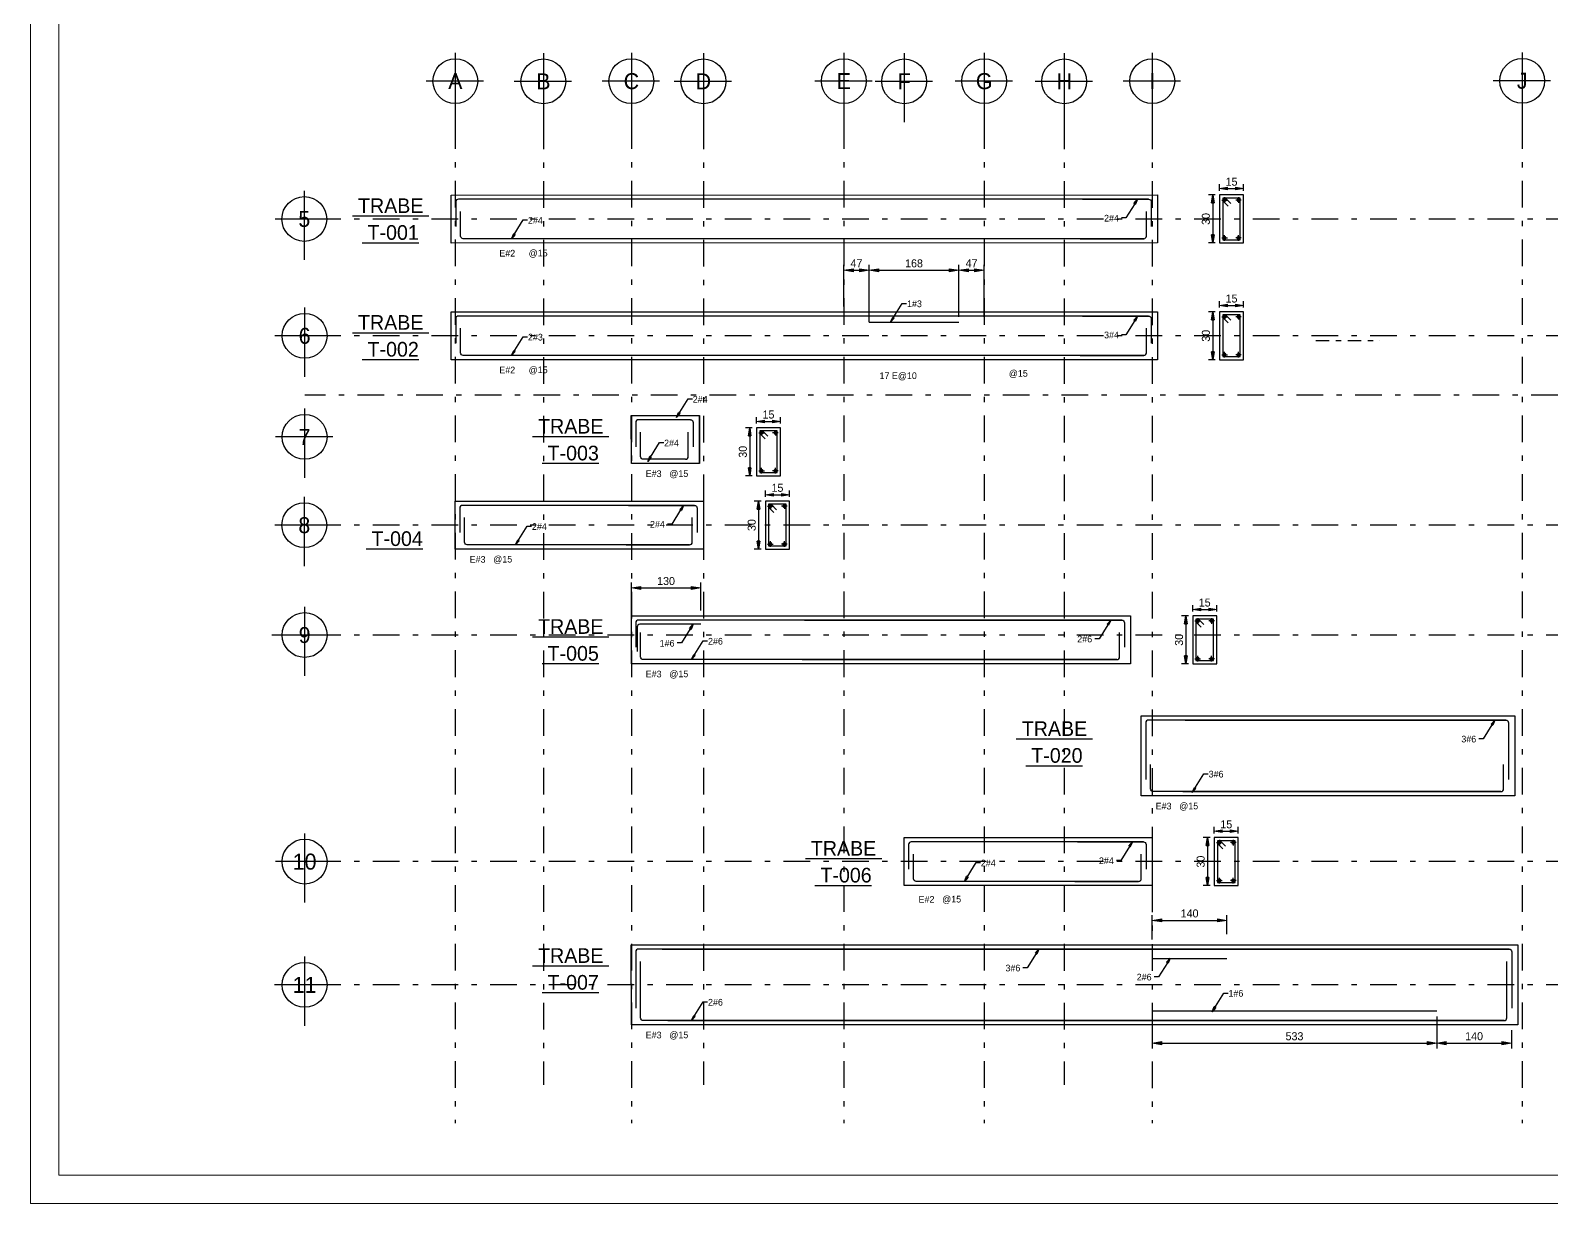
# Model space of a CAD drawing. Header units: millimetres. Extents: x -25 to 297, y -2 to 43.
# Drawn here: x 75.38 to 103.9, y 0 to 21.99 of the extents above; entities that cross this region are included whole.
import ezdxf
from ezdxf.enums import TextEntityAlignment as Align

# ---------------------------------------------------------------- set-up
doc = ezdxf.new("R2010")
doc.units = ezdxf.units.MM
doc.linetypes.add('DASHDOT', pattern=[1, 0.5, -0.25, 0, -0.25])
for name, color, linetype in [('6', 7, 'Continuous'), ('C', 11, 'Continuous'), ('CAJONES', 15, 'Continuous'), ('EJES', 250, 'DASHDOT'), ('TITULO', 242, 'Continuous'), ('TZ', 15, 'Continuous'), ('VIGUETAS', 107, 'Continuous')]:
    doc.layers.add(name, color=color, linetype=linetype)
doc.styles.add('LEROY', font='stylu.ttf')
doc.dimstyles.new('LEROY', dxfattribs={"dimtxt": 0.15, "dimasz": 0.18, "dimexe": 0.1, "dimexo": 0.1, "dimgap": 0.05, "dimtad": 1, "dimdec": 0, "dimlfac": 100, "dimzin": 0, "dimdsep": 46, "dimtxsty": 'LEROY', "dimblk1": 'FLECHA', "dimblk2": 'FLECHA', "dimsah": 1, "dimcen": 0.2, "dimclrd": 256, "dimclre": 256, "dimclrt": 5, "dimadec": 0, "dimazin": 0, "dimtfac": 0.5, "dimtdec": 0, "dimtix": 1, "dimtofl": 0, "dimtmove": 0, "dimatfit": 3, "dimldrblk": 'FLECHA', "dimfxl": 1, "dimtolj": 1, "dimtzin": 0, "dimarcsym": 0})
doc.dimstyles.new('LEROY_CONC', dxfattribs={"dimtxt": 0.15, "dimasz": 0.15, "dimexe": 0.08, "dimexo": 0.08, "dimgap": 0.05, "dimtad": 1, "dimdec": 0, "dimlfac": 20, "dimzin": 0, "dimdsep": 46, "dimtxsty": 'LEROY', "dimblk1": 'FLECHA', "dimblk2": 'FLECHA', "dimsah": 1, "dimcen": 0.2, "dimclrd": 256, "dimclre": 256, "dimclrt": 5, "dimadec": 0, "dimazin": 0, "dimtfac": 0.5, "dimtdec": 0, "dimtix": 1, "dimtofl": 0, "dimtmove": 0, "dimatfit": 3, "dimldrblk": 'FLECHA', "dimfxl": 1, "dimtolj": 1, "dimtzin": 0, "dimarcsym": 0})

# ---------------------------------------------------------------- blocks, each defined once
blk = doc.blocks.new('FL1')
at = {"layer": 'CAJONES', "linetype": 'Continuous'}
h = blk.add_hatch(color=5, dxfattribs=at)
h.paths.add_polyline_path([(0, 0), (0, 0), (0.108, -0.172), (0.136, -0.155)])
h.paths.add_polyline_path([(0, 0), (0.08, -0.189), (0.108, -0.172)])
at = {"layer": 'CAJONES', "color": 5, "linetype": 'Continuous'}
blk.add_line((0.136, -0.155), (0.08, -0.189), dxfattribs=at)
blk.add_lwpolyline([(0.136, -0.155), (0, 0), (0.08, -0.189)], dxfattribs=at)
at = {"layer": 'CAJONES', "color": 11}
blk.add_lwpolyline([(0.108, -0.172), (0.438, -0.701), (0.6, -0.701)], dxfattribs=at)
at = {"layer": 'CAJONES', "color": 5, "style": 'LEROY'}
blk.add_attdef('FL1', (0.618, -0.835), '', height=0.25, dxfattribs=at)
blk = doc.blocks.new('FL2')
at = {"layer": 'CAJONES', "linetype": 'Continuous'}
h = blk.add_hatch(color=5, dxfattribs=at)
h.paths.add_polyline_path([(0.108, 0.172), (0.08, 0.189), (0, 0)])
h.paths.add_polyline_path([(0.136, 0.155), (0.108, 0.172), (0, 0), (0, 0)])
at = {"layer": 'CAJONES', "color": 5, "linetype": 'Continuous'}
blk.add_line((0.136, 0.155), (0.08, 0.189), dxfattribs=at)
at = {"layer": 'CAJONES', "color": 11}
blk.add_lwpolyline([(0, 0), (0.438, 0.701), (0.6, 0.701)], dxfattribs=at)
at = {"layer": 'CAJONES', "color": 5, "linetype": 'Continuous'}
blk.add_lwpolyline([(0.136, 0.155), (0, 0), (0.08, 0.189)], dxfattribs=at)
at = {"layer": 'CAJONES', "color": 5, "style": 'LEROY'}
blk.add_attdef('FL2', (0.614, 0.562), '', height=0.25, dxfattribs=at)
blk = doc.blocks.new('EJE-VERT')
at = {"color": 15, "linetype": 'Continuous'}
for p, q in [((0, 2.163), (0, 0)), ((0.883, 1.28), (-0.909, 1.28))]:
    blk.add_line(p, q, dxfattribs=at)
blk.add_circle((0, 1.28), 0.7, dxfattribs=at)
at = {"color": 242, "style": 'LEROY'}
blk.add_attdef('EJE', text='', height=0.5, dxfattribs=at).set_placement((0, 1.28), align=Align.MIDDLE)
blk = doc.blocks.new('FLECHA')
at = {"linetype": 'Continuous'}
blk.add_hatch(color=5, dxfattribs=at).paths.add_polyline_path([(0, 0), (-1, 0.16), (-1, -0.16)])
at = {"color": 5, "linetype": 'Continuous'}
blk.add_line((-1, 0.16), (-1, -0.16), dxfattribs=at)
blk.add_lwpolyline([(-1, 0.16), (0, 0), (-1, -0.16)], dxfattribs=at)
blk = doc.blocks.new('*D171')
at = {"layer": 'C', "lineweight": -2, "transparency": 16777216}
for p, q in [((86.648, 10.565), (86.648, 11.639)), ((86.828, 11.539), (87.768, 11.539)), ((87.948, 11.115), (87.948, 11.639))]:
    blk.add_line(p, q, dxfattribs=at)
at = {"layer": 'Defpoints', "color": 0, "transparency": 16777216}
for p in [(87.948, 11.539), (87.948, 11.015), (86.648, 10.465, 0)]:
    blk.add_point(p, dxfattribs=at)
at = {"layer": 'C', "lineweight": -2, "transparency": 16777216, "xscale": 0.18, "yscale": 0.18, "zscale": 0.18, "rotation": 180}
blk.add_blockref('FLECHA', (86.648, 11.539), dxfattribs=at)
at = {"layer": 'C', "lineweight": -2, "transparency": 16777216, "xscale": 0.18, "yscale": 0.18, "zscale": 0.18}
blk.add_blockref('FLECHA', (87.948, 11.539), dxfattribs=at)
at = {"layer": 'C', "color": 5, "transparency": 16777216, "insert": (87.298, 11.667), "char_height": 0.15, "attachment_point": 5, "style": 'LEROY'}
blk.add_mtext('\\A1;130', dxfattribs=at)
blk = doc.blocks.new('*D172')
at = {"layer": 'C', "lineweight": -2, "transparency": 16777216}
for p, q in [((91.105, 16.52), (91.105, 17.593)), ((91.285, 17.493), (92.607, 17.493)), ((92.787, 16.62), (92.787, 17.593))]:
    blk.add_line(p, q, dxfattribs=at)
at = {"layer": 'Defpoints', "color": 0, "transparency": 16777216}
for p in [(92.787, 17.493), (91.105, 16.42, 0), (92.787, 16.52)]:
    blk.add_point(p, dxfattribs=at)
at = {"layer": 'C', "lineweight": -2, "transparency": 16777216, "xscale": 0.18, "yscale": 0.18, "zscale": 0.18, "rotation": 180}
blk.add_blockref('FLECHA', (91.105, 17.493), dxfattribs=at)
at = {"layer": 'C', "lineweight": -2, "transparency": 16777216, "xscale": 0.18, "yscale": 0.18, "zscale": 0.18}
blk.add_blockref('FLECHA', (92.787, 17.493), dxfattribs=at)
at = {"layer": 'C', "color": 5, "transparency": 16777216, "insert": (91.946, 17.621), "char_height": 0.15, "attachment_point": 5, "style": 'LEROY'}
blk.add_mtext('\\A1;168', dxfattribs=at)
blk = doc.blocks.new('*D173')
at = {"layer": 'C', "lineweight": -2, "transparency": 16777216}
for p, q in [((90.63, 16.814), (90.63, 17.593)), ((90.81, 17.493), (90.925, 17.493)), ((91.105, 16.62), (91.105, 17.593))]:
    blk.add_line(p, q, dxfattribs=at)
at = {"layer": 'Defpoints', "color": 0, "transparency": 16777216}
for p in [(91.105, 17.493), (90.63, 16.714), (91.105, 16.52)]:
    blk.add_point(p, dxfattribs=at)
at = {"layer": 'C', "lineweight": -2, "transparency": 16777216, "xscale": 0.18, "yscale": 0.18, "zscale": 0.18, "rotation": 180}
blk.add_blockref('FLECHA', (90.63, 17.493), dxfattribs=at)
at = {"layer": 'C', "lineweight": -2, "transparency": 16777216, "xscale": 0.18, "yscale": 0.18, "zscale": 0.18}
blk.add_blockref('FLECHA', (91.105, 17.493), dxfattribs=at)
at = {"layer": 'C', "color": 5, "transparency": 16777216, "insert": (90.867, 17.624), "char_height": 0.15, "attachment_point": 5, "style": 'LEROY'}
blk.add_mtext('\\A1;47', dxfattribs=at)
blk = doc.blocks.new('*D174')
at = {"layer": 'C', "lineweight": -2, "transparency": 16777216}
for p, q in [((92.787, 16.814), (92.787, 17.593)), ((92.967, 17.493), (93.082, 17.493)), ((93.262, 16.62), (93.262, 17.593))]:
    blk.add_line(p, q, dxfattribs=at)
at = {"layer": 'Defpoints', "color": 0, "transparency": 16777216}
for p in [(93.262, 17.493), (92.787, 16.714), (93.262, 16.52)]:
    blk.add_point(p, dxfattribs=at)
at = {"layer": 'C', "lineweight": -2, "transparency": 16777216, "xscale": 0.18, "yscale": 0.18, "zscale": 0.18, "rotation": 180}
blk.add_blockref('FLECHA', (92.787, 17.493), dxfattribs=at)
at = {"layer": 'C', "lineweight": -2, "transparency": 16777216, "xscale": 0.18, "yscale": 0.18, "zscale": 0.18}
blk.add_blockref('FLECHA', (93.262, 17.493), dxfattribs=at)
at = {"layer": 'C', "color": 5, "transparency": 16777216, "insert": (93.025, 17.624), "char_height": 0.15, "attachment_point": 5, "style": 'LEROY'}
blk.add_mtext('\\A1;47', dxfattribs=at)
blk = doc.blocks.new('CTRTXT')
at = {"color": 242, "style": 'LEROY'}
blk.add_attdef('TRABE', text='', height=0.275, dxfattribs=at).set_placement((-1.01, -0.613), align=Align.CENTER)
blk = doc.blocks.new('Var_1')
at = {"layer": 'TZ'}
h = blk.add_hatch(dxfattribs=at)
h.set_pattern_fill('ANSI31', color=250, scale=0.01, style=0)
h.set_pattern_definition([(45, (-118.599832, -46.150385), (-0.02245064, 0.02245064), [])])
edge = h.paths.add_edge_path()
edge.add_arc((0, 0), 0.125, 0, 360)
at = {"layer": 'TZ', "color": 250}
for p, q in [((-0.25, 0), (0.25, 0)), ((0, 0.25), (0, -0.25))]:
    blk.add_line(p, q, dxfattribs=at)
at = {"layer": 'TZ', "color": 5}
blk.add_circle((0, 0), 0.125, dxfattribs=at)
blk = doc.blocks.new('*D185')
at = {"layer": 'C', "lineweight": -2, "transparency": 16777216}
for p, q in [((97.673, 18.984), (97.673, 19.103)), ((97.823, 19.023), (97.973, 19.023)), ((98.123, 18.984), (98.123, 19.103))]:
    blk.add_line(p, q, dxfattribs=at)
at = {"layer": 'Defpoints', "color": 0, "transparency": 16777216}
for p in [(97.673, 18.904), (98.123, 19.023), (98.123, 18.904)]:
    blk.add_point(p, dxfattribs=at)
at = {"layer": 'C', "lineweight": -2, "transparency": 16777216, "xscale": 0.15, "yscale": 0.15, "zscale": 0.15, "rotation": 180}
blk.add_blockref('FLECHA', (97.673, 19.023), dxfattribs=at)
at = {"layer": 'C', "lineweight": -2, "transparency": 16777216, "xscale": 0.15, "yscale": 0.15, "zscale": 0.15}
blk.add_blockref('FLECHA', (98.123, 19.023), dxfattribs=at)
at = {"layer": 'C', "color": 5, "transparency": 16777216, "insert": (97.898, 19.151), "char_height": 0.15, "attachment_point": 5, "style": 'LEROY'}
blk.add_mtext('\\A1;15', dxfattribs=at)
blk = doc.blocks.new('*D186')
at = {"layer": 'C', "lineweight": -2, "transparency": 16777216}
for p, q in [((97.593, 18.904), (97.466, 18.904)), ((97.546, 18.754), (97.546, 18.154)), ((97.593, 18.004), (97.466, 18.004))]:
    blk.add_line(p, q, dxfattribs=at)
at = {"layer": 'Defpoints', "color": 0, "transparency": 16777216}
for p in [(97.673, 18.904), (97.546, 18.004), (97.673, 18.004)]:
    blk.add_point(p, dxfattribs=at)
at = {"layer": 'C', "lineweight": -2, "transparency": 16777216, "xscale": 0.15, "yscale": 0.15, "zscale": 0.15}
for p, rotation in [((97.546, 18.904), 90), ((97.546, 18.004), 270)]:
    blk.add_blockref('FLECHA', p, dxfattribs=dict(at, rotation=rotation))
at = {"layer": 'C', "color": 5, "transparency": 16777216, "insert": (97.417, 18.454), "char_height": 0.15, "attachment_point": 5, "rotation": 90, "style": 'LEROY'}
blk.add_mtext('\\A1;30', dxfattribs=at)
blk = doc.blocks.new('*D187')
at = {"layer": 'C', "lineweight": -2, "transparency": 16777216}
for p, q in [((97.673, 16.795), (97.673, 16.914)), ((97.823, 16.834), (97.973, 16.834)), ((98.123, 16.795), (98.123, 16.914))]:
    blk.add_line(p, q, dxfattribs=at)
at = {"layer": 'Defpoints', "color": 0, "transparency": 16777216}
for p in [(98.123, 16.834), (97.673, 16.715), (98.123, 16.715)]:
    blk.add_point(p, dxfattribs=at)
at = {"layer": 'C', "lineweight": -2, "transparency": 16777216, "xscale": 0.15, "yscale": 0.15, "zscale": 0.15, "rotation": 180}
blk.add_blockref('FLECHA', (97.673, 16.834), dxfattribs=at)
at = {"layer": 'C', "lineweight": -2, "transparency": 16777216, "xscale": 0.15, "yscale": 0.15, "zscale": 0.15}
blk.add_blockref('FLECHA', (98.123, 16.834), dxfattribs=at)
at = {"layer": 'C', "color": 5, "transparency": 16777216, "insert": (97.898, 16.962), "char_height": 0.15, "attachment_point": 5, "style": 'LEROY'}
blk.add_mtext('\\A1;15', dxfattribs=at)
blk = doc.blocks.new('*D188')
at = {"layer": 'C', "lineweight": -2, "transparency": 16777216}
for p, q in [((97.593, 16.715), (97.466, 16.715)), ((97.546, 16.565), (97.546, 15.965)), ((97.593, 15.815), (97.466, 15.815))]:
    blk.add_line(p, q, dxfattribs=at)
at = {"layer": 'Defpoints', "color": 0, "transparency": 16777216}
for p in [(97.673, 16.715), (97.546, 15.815), (97.673, 15.815)]:
    blk.add_point(p, dxfattribs=at)
at = {"layer": 'C', "lineweight": -2, "transparency": 16777216, "xscale": 0.15, "yscale": 0.15, "zscale": 0.15}
for p, rotation in [((97.546, 16.715), 90), ((97.546, 15.815), 270)]:
    blk.add_blockref('FLECHA', p, dxfattribs=dict(at, rotation=rotation))
at = {"layer": 'C', "color": 5, "transparency": 16777216, "insert": (97.418, 16.265), "char_height": 0.15, "attachment_point": 5, "rotation": 90, "style": 'LEROY'}
blk.add_mtext('\\A1;30', dxfattribs=at)
blk = doc.blocks.new('*D189')
at = {"layer": 'C', "lineweight": -2, "transparency": 16777216}
for p, q in [((89.161, 13.246), (89.161, 13.365)), ((89.311, 13.285), (89.461, 13.285)), ((89.611, 13.246), (89.611, 13.365))]:
    blk.add_line(p, q, dxfattribs=at)
at = {"layer": 'Defpoints', "color": 0, "transparency": 16777216}
for p in [(89.161, 13.166), (89.611, 13.285), (89.611, 13.166)]:
    blk.add_point(p, dxfattribs=at)
at = {"layer": 'C', "lineweight": -2, "transparency": 16777216, "xscale": 0.15, "yscale": 0.15, "zscale": 0.15, "rotation": 180}
blk.add_blockref('FLECHA', (89.161, 13.285), dxfattribs=at)
at = {"layer": 'C', "lineweight": -2, "transparency": 16777216, "xscale": 0.15, "yscale": 0.15, "zscale": 0.15}
blk.add_blockref('FLECHA', (89.611, 13.285), dxfattribs=at)
at = {"layer": 'C', "color": 5, "transparency": 16777216, "insert": (89.386, 13.414), "char_height": 0.15, "attachment_point": 5, "style": 'LEROY'}
blk.add_mtext('\\A1;15', dxfattribs=at)
blk = doc.blocks.new('*D190')
at = {"layer": 'C', "lineweight": -2, "transparency": 16777216}
for p, q in [((89.081, 13.166), (88.953, 13.166)), ((89.033, 13.016), (89.033, 12.416)), ((89.081, 12.266), (88.953, 12.266))]:
    blk.add_line(p, q, dxfattribs=at)
at = {"layer": 'Defpoints', "color": 0, "transparency": 16777216}
for p in [(89.161, 13.166), (89.033, 12.266), (89.161, 12.266)]:
    blk.add_point(p, dxfattribs=at)
at = {"layer": 'C', "lineweight": -2, "transparency": 16777216, "xscale": 0.15, "yscale": 0.15, "zscale": 0.15}
for p, rotation in [((89.033, 13.166), 90), ((89.033, 12.266), 270)]:
    blk.add_blockref('FLECHA', p, dxfattribs=dict(at, rotation=rotation))
at = {"layer": 'C', "color": 5, "transparency": 16777216, "insert": (88.905, 12.716), "char_height": 0.15, "attachment_point": 5, "rotation": 90, "style": 'LEROY'}
blk.add_mtext('\\A1;30', dxfattribs=at)
blk = doc.blocks.new('*D191')
at = {"layer": 'C', "lineweight": -2, "transparency": 16777216}
for p, q in [((97.17, 11.096), (97.17, 11.215)), ((97.32, 11.135), (97.47, 11.135)), ((97.62, 11.096), (97.62, 11.215))]:
    blk.add_line(p, q, dxfattribs=at)
at = {"layer": 'Defpoints', "color": 0, "transparency": 16777216}
for p in [(97.62, 11.135), (97.17, 11.016), (97.62, 11.016)]:
    blk.add_point(p, dxfattribs=at)
at = {"layer": 'C', "lineweight": -2, "transparency": 16777216, "xscale": 0.15, "yscale": 0.15, "zscale": 0.15, "rotation": 180}
blk.add_blockref('FLECHA', (97.17, 11.135), dxfattribs=at)
at = {"layer": 'C', "lineweight": -2, "transparency": 16777216, "xscale": 0.15, "yscale": 0.15, "zscale": 0.15}
blk.add_blockref('FLECHA', (97.62, 11.135), dxfattribs=at)
at = {"layer": 'C', "color": 5, "transparency": 16777216, "insert": (97.395, 11.264), "char_height": 0.15, "attachment_point": 5, "style": 'LEROY'}
blk.add_mtext('\\A1;15', dxfattribs=at)
blk = doc.blocks.new('*D192')
at = {"layer": 'C', "lineweight": -2, "transparency": 16777216}
for p, q in [((97.09, 11.016), (96.962, 11.016)), ((97.042, 10.866), (97.042, 10.266)), ((97.09, 10.116), (96.962, 10.116))]:
    blk.add_line(p, q, dxfattribs=at)
at = {"layer": 'Defpoints', "color": 0, "transparency": 16777216}
for p in [(97.17, 11.016), (97.042, 10.116), (97.17, 10.116)]:
    blk.add_point(p, dxfattribs=at)
at = {"layer": 'C', "lineweight": -2, "transparency": 16777216, "xscale": 0.15, "yscale": 0.15, "zscale": 0.15}
for p, rotation in [((97.042, 11.016), 90), ((97.042, 10.116), 270)]:
    blk.add_blockref('FLECHA', p, dxfattribs=dict(at, rotation=rotation))
at = {"layer": 'C', "color": 5, "transparency": 16777216, "insert": (96.914, 10.566), "char_height": 0.15, "attachment_point": 5, "rotation": 90, "style": 'LEROY'}
blk.add_mtext('\\A1;30', dxfattribs=at)
blk = doc.blocks.new('*D193')
at = {"layer": 'C', "lineweight": -2, "transparency": 16777216}
for p, q in [((97.575, 6.939), (97.575, 7.059)), ((97.725, 6.979), (97.875, 6.979)), ((98.025, 6.939), (98.025, 7.059))]:
    blk.add_line(p, q, dxfattribs=at)
at = {"layer": 'Defpoints', "color": 0, "transparency": 16777216}
for p in [(97.575, 6.859), (98.025, 6.979), (98.025, 6.859)]:
    blk.add_point(p, dxfattribs=at)
at = {"layer": 'C', "lineweight": -2, "transparency": 16777216, "xscale": 0.15, "yscale": 0.15, "zscale": 0.15, "rotation": 180}
blk.add_blockref('FLECHA', (97.575, 6.979), dxfattribs=at)
at = {"layer": 'C', "lineweight": -2, "transparency": 16777216, "xscale": 0.15, "yscale": 0.15, "zscale": 0.15}
blk.add_blockref('FLECHA', (98.025, 6.979), dxfattribs=at)
at = {"layer": 'C', "color": 5, "transparency": 16777216, "insert": (97.8, 7.107), "char_height": 0.15, "attachment_point": 5, "style": 'LEROY'}
blk.add_mtext('\\A1;15', dxfattribs=at)
blk = doc.blocks.new('*D194')
at = {"layer": 'C', "lineweight": -2, "transparency": 16777216}
for p, q in [((97.495, 6.859), (97.368, 6.859)), ((97.448, 6.709), (97.448, 6.109)), ((97.495, 5.959), (97.368, 5.959))]:
    blk.add_line(p, q, dxfattribs=at)
at = {"layer": 'Defpoints', "color": 0, "transparency": 16777216}
for p in [(97.575, 6.859), (97.448, 5.959), (97.575, 5.959)]:
    blk.add_point(p, dxfattribs=at)
at = {"layer": 'C', "lineweight": -2, "transparency": 16777216, "xscale": 0.15, "yscale": 0.15, "zscale": 0.15}
for p, rotation in [((97.448, 6.859), 90), ((97.448, 5.959), 270)]:
    blk.add_blockref('FLECHA', p, dxfattribs=dict(at, rotation=rotation))
at = {"layer": 'C', "color": 5, "transparency": 16777216, "insert": (97.32, 6.409), "char_height": 0.15, "attachment_point": 5, "rotation": 90, "style": 'LEROY'}
blk.add_mtext('\\A1;30', dxfattribs=at)
blk = doc.blocks.new('*D221')
at = {"layer": 'C', "lineweight": -2, "transparency": 16777216}
for p, q in [((88.993, 14.62), (88.993, 14.74)), ((89.143, 14.66), (89.293, 14.66)), ((89.443, 14.62), (89.443, 14.74))]:
    blk.add_line(p, q, dxfattribs=at)
at = {"layer": 'Defpoints', "color": 0, "transparency": 16777216}
for p in [(89.443, 14.66), (88.993, 14.54), (89.443, 14.54)]:
    blk.add_point(p, dxfattribs=at)
at = {"layer": 'C', "lineweight": -2, "transparency": 16777216, "xscale": 0.15, "yscale": 0.15, "zscale": 0.15, "rotation": 180}
blk.add_blockref('FLECHA', (88.993, 14.66), dxfattribs=at)
at = {"layer": 'C', "lineweight": -2, "transparency": 16777216, "xscale": 0.15, "yscale": 0.15, "zscale": 0.15}
blk.add_blockref('FLECHA', (89.443, 14.66), dxfattribs=at)
at = {"layer": 'C', "color": 5, "transparency": 16777216, "insert": (89.218, 14.788), "char_height": 0.15, "attachment_point": 5, "style": 'LEROY'}
blk.add_mtext('\\A1;15', dxfattribs=at)
blk = doc.blocks.new('*D222')
at = {"layer": 'C', "lineweight": -2, "transparency": 16777216}
for p, q in [((88.913, 14.54), (88.786, 14.54)), ((88.866, 14.39), (88.866, 13.79)), ((88.913, 13.64), (88.786, 13.64))]:
    blk.add_line(p, q, dxfattribs=at)
at = {"layer": 'Defpoints', "color": 0, "transparency": 16777216}
for p in [(88.993, 14.54), (88.866, 13.64), (88.993, 13.64)]:
    blk.add_point(p, dxfattribs=at)
at = {"layer": 'C', "lineweight": -2, "transparency": 16777216, "xscale": 0.15, "yscale": 0.15, "zscale": 0.15}
for p, rotation in [((88.866, 14.54), 90), ((88.866, 13.64), 270)]:
    blk.add_blockref('FLECHA', p, dxfattribs=dict(at, rotation=rotation))
at = {"layer": 'C', "color": 5, "transparency": 16777216, "insert": (88.738, 14.09), "char_height": 0.15, "attachment_point": 5, "rotation": 90, "style": 'LEROY'}
blk.add_mtext('\\A1;30', dxfattribs=at)
blk = doc.blocks.new('*D225')
at = {"layer": 'C', "lineweight": -2, "transparency": 16777216}
for p, q in [((96.412, 4.949), (96.412, 5.408)), ((96.592, 5.308), (97.632, 5.308)), ((97.812, 5.049), (97.812, 5.408))]:
    blk.add_line(p, q, dxfattribs=at)
at = {"layer": 'Defpoints', "color": 0, "transparency": 16777216}
for p in [(97.812, 5.308), (96.412, 4.849, 0), (97.812, 4.949, 0)]:
    blk.add_point(p, dxfattribs=at)
at = {"layer": 'C', "lineweight": -2, "transparency": 16777216, "xscale": 0.18, "yscale": 0.18, "zscale": 0.18, "rotation": 180}
blk.add_blockref('FLECHA', (96.412, 5.308), dxfattribs=at)
at = {"layer": 'C', "lineweight": -2, "transparency": 16777216, "xscale": 0.18, "yscale": 0.18, "zscale": 0.18}
blk.add_blockref('FLECHA', (97.812, 5.308), dxfattribs=at)
at = {"layer": 'C', "color": 5, "transparency": 16777216, "insert": (97.112, 5.437), "char_height": 0.15, "attachment_point": 5, "style": 'LEROY'}
blk.add_mtext('\\A1;140', dxfattribs=at)
blk = doc.blocks.new('*D226')
at = {"layer": 'C', "lineweight": -2, "transparency": 16777216}
for p, q in [((101.744, 3.504), (101.744, 2.907)), ((103.146, 3.25), (103.146, 2.907)), ((101.924, 3.007), (102.966, 3.007))]:
    blk.add_line(p, q, dxfattribs=at)
at = {"layer": 'Defpoints', "color": 0, "transparency": 16777216}
for p in [(101.744, 3.604), (103.146, 3.35), (103.146, 3.007)]:
    blk.add_point(p, dxfattribs=at)
at = {"layer": 'C', "lineweight": -2, "transparency": 16777216, "xscale": 0.18, "yscale": 0.18, "zscale": 0.18, "rotation": 180}
blk.add_blockref('FLECHA', (101.744, 3.007), dxfattribs=at)
at = {"layer": 'C', "lineweight": -2, "transparency": 16777216, "xscale": 0.18, "yscale": 0.18, "zscale": 0.18}
blk.add_blockref('FLECHA', (103.146, 3.007), dxfattribs=at)
at = {"layer": 'C', "color": 5, "transparency": 16777216, "insert": (102.445, 3.136), "char_height": 0.15, "attachment_point": 5, "style": 'LEROY'}
blk.add_mtext('\\A1;140', dxfattribs=at)
blk = doc.blocks.new('*D227')
at = {"layer": 'C', "lineweight": -2, "transparency": 16777216}
for p, q in [((96.412, 3.33), (96.412, 2.907)), ((101.744, 3.25), (101.744, 2.907)), ((96.592, 3.007), (101.564, 3.007))]:
    blk.add_line(p, q, dxfattribs=at)
at = {"layer": 'Defpoints', "color": 0, "transparency": 16777216}
for p in [(96.412, 3.43), (101.744, 3.35), (101.744, 3.007)]:
    blk.add_point(p, dxfattribs=at)
at = {"layer": 'C', "lineweight": -2, "transparency": 16777216, "xscale": 0.18, "yscale": 0.18, "zscale": 0.18, "rotation": 180}
blk.add_blockref('FLECHA', (96.412, 3.007), dxfattribs=at)
at = {"layer": 'C', "lineweight": -2, "transparency": 16777216, "xscale": 0.18, "yscale": 0.18, "zscale": 0.18}
blk.add_blockref('FLECHA', (101.744, 3.007), dxfattribs=at)
at = {"layer": 'C', "color": 5, "transparency": 16777216, "insert": (99.078, 3.135), "char_height": 0.15, "attachment_point": 5, "style": 'LEROY'}
blk.add_mtext('\\A1;533', dxfattribs=at)

msp = doc.modelspace()

# ---------------------------------------------------------------- linework, layer by layer
at = {"layer": '6', "lineweight": 0}
for points in [[(75.383, 43.038), (139.403, 43.038), (139.403, 0), (75.383, 0)], [(75.915, 42.506), (138.871, 42.506), (138.871, 0.532), (75.915, 0.532)]]:
    msp.add_lwpolyline(points, close=True, dxfattribs=at)
at = {"layer": 'CAJONES', "color": 1}
for p, q in [((91.105, 16.52), (92.787, 16.52)), ((97.812, 4.585), (96.412, 4.585)), ((101.744, 3.604), (96.412, 3.604))]:
    msp.add_line(p, q, dxfattribs=at)
at = {"layer": 'CAJONES'}
for points in [[(83.273, 18.003), (83.273, 18.903), (96.51, 18.904), (96.51, 18.004)], [(83.273, 15.814), (83.273, 16.714), (96.51, 16.715), (96.51, 15.815)], [(86.648, 13.869), (86.647, 14.769), (87.923, 14.77), (87.923, 13.87)], [(83.348, 12.265), (83.348, 13.165), (87.998, 13.166), (87.998, 12.266)], [(86.648, 10.115), (86.648, 11.015), (96.006, 11.016), (96.006, 10.116)], [(96.206, 7.64), (96.206, 9.14), (103.206, 9.141), (103.206, 7.641)], [(91.762, 5.959), (91.762, 6.859), (96.412, 6.859), (96.412, 5.959)], [(86.648, 3.349), (86.647, 4.849), (103.266, 4.85), (103.266, 3.35)]]:
    msp.add_lwpolyline(points, close=True, dxfattribs=at)
at = {"layer": 'CAJONES', "color": 1}
for points in [[(96.344, 18.824), (83.406, 18.824, 0.414214), (83.356, 18.774), (83.356, 18.314)], [(95.106, 18.824), (96.344, 18.824, -0.414214), (96.394, 18.774), (96.394, 18.314)], [(96.252, 18.084), (83.497, 18.084, -0.414214), (83.447, 18.134), (83.447, 18.594)], [(95.06, 18.084), (96.252, 18.084, 0.414214), (96.302, 18.134), (96.302, 18.594)], [(96.344, 16.635), (83.406, 16.635, 0.414214), (83.356, 16.585), (83.356, 16.125)], [(95.106, 16.635), (96.344, 16.635, -0.414214), (96.394, 16.585), (96.394, 16.125)], [(96.252, 15.895), (83.497, 15.895, -0.414214), (83.447, 15.945), (83.447, 16.405)], [(95.06, 15.895), (96.252, 15.895, 0.414214), (96.302, 15.945), (96.302, 16.405)], [(87.757, 14.69), (86.78, 14.69, 0.414214), (86.73, 14.64), (86.73, 14.18)], [(87.757, 14.69, -0.414214), (87.807, 14.64), (87.807, 14.18)], [(87.665, 13.95), (86.872, 13.95, -0.414214), (86.822, 14), (86.822, 14.46)], [(87.665, 13.95, 0.414214), (87.715, 14), (87.715, 14.46)], [(87.832, 13.086), (83.481, 13.086, 0.414214), (83.431, 13.036), (83.431, 12.576)], [(87.74, 12.346), (83.572, 12.346, -0.414214), (83.522, 12.396), (83.522, 12.856)], [(86.548, 12.346), (87.74, 12.346, 0.414214), (87.79, 12.396), (87.79, 12.856)], [(86.594, 13.086), (87.832, 13.086, -0.414214), (87.882, 13.036), (87.882, 12.576)], [(95.84, 10.936), (86.781, 10.936, 0.414214), (86.731, 10.886), (86.731, 10.426)], [(87.948, 10.857), (86.807, 10.857, 0.414214), (86.757, 10.807), (86.757, 10.347)], [(89.894, 10.936), (95.84, 10.936, -0.414214), (95.89, 10.886), (95.89, 10.426)], [(95.749, 10.196), (86.872, 10.196, -0.414214), (86.822, 10.246), (86.822, 10.706)], [(89.848, 10.196), (95.749, 10.196, 0.414214), (95.799, 10.246), (95.799, 10.706)], [(103.04, 9.061), (96.339, 9.061, 0.414214), (96.289, 9.011), (96.289, 7.951)], [(97.031, 9.061), (103.04, 9.061, -0.414214), (103.09, 9.011), (103.09, 7.951)], [(102.949, 7.721), (96.431, 7.721, -0.414214), (96.381, 7.771), (96.381, 8.231)], [(96.985, 7.721), (102.949, 7.721, 0.414214), (102.999, 7.771), (102.999, 8.231)], [(96.246, 6.779), (91.895, 6.779, 0.414214), (91.845, 6.729), (91.845, 6.269)], [(95.008, 6.779), (96.246, 6.779, -0.414214), (96.296, 6.729), (96.296, 6.269)], [(96.155, 6.039), (91.987, 6.039, -0.414214), (91.937, 6.089), (91.937, 6.549)], [(94.963, 6.039), (96.155, 6.039, 0.414214), (96.205, 6.089), (96.205, 6.549)], [(103.1, 4.77), (86.781, 4.77, 0.414214), (86.731, 4.72), (86.731, 3.66)], [(87.225, 4.77), (103.1, 4.77, -0.414214), (103.15, 4.72), (103.15, 3.66)], [(103.009, 3.43), (86.872, 3.43, -0.414214), (86.822, 3.48), (86.822, 4.54)], [(87.333, 3.43), (103.009, 3.43, 0.414214), (103.059, 3.48), (103.059, 4.54)]]:
    msp.add_lwpolyline(points, format="xyb", dxfattribs=at)
at = {"layer": 'EJES'}
for p, q in [((83.348, 20.269), (83.348, 1.504)), ((84.998, 20.265), (84.998, 2.223)), ((86.648, 20.268), (86.648, 1.504)), ((87.998, 20.265), (87.998, 2.223)), ((90.63, 20.269), (90.63, 1.504)), ((93.262, 20.269), (93.262, 1.504)), ((94.762, 20.265), (94.762, 2.223)), ((96.412, 20.263), (96.412, 1.504)), ((103.347, 20.269), (103.347, 1.504)), ((105.399, 18.453), (80.004, 18.453)), ((105.399, 16.264), (79.966, 16.264)), ((105.113, 15.151), (80.529, 15.151)), ((105.399, 12.715), (79.966, 12.715)), ((105.399, 10.656), (79.909, 10.656)), ((105.399, 6.409), (80.785, 6.409)), ((105.399, 4.099), (79.959, 4.099))]:
    msp.add_line(p, q, dxfattribs=at)
at = {"layer": 'EJES', "ltscale": 0.5}
msp.add_line((99.481, 16.177), (100.681, 16.177), dxfattribs=at)
at = {"layer": 'TZ', "color": 3}
for p, q in [((97.883, 18.743), (97.782, 18.844)), ((97.833, 18.693), (97.733, 18.793)), ((97.833, 16.504), (97.733, 16.604)), ((97.883, 16.554), (97.782, 16.655)), ((89.153, 14.33), (89.053, 14.43)), ((89.203, 14.38), (89.103, 14.48)), ((89.321, 12.955), (89.221, 13.055)), ((89.37, 13.005), (89.27, 13.106)), ((97.329, 10.805), (97.23, 10.905)), ((97.379, 10.855), (97.279, 10.956)), ((97.735, 6.649), (97.635, 6.749)), ((97.785, 6.699), (97.685, 6.799))]:
    msp.add_line(p, q, dxfattribs=at)
at = {"layer": 'TZ'}
for points in [[(97.673, 18.004), (98.123, 18.004), (98.123, 18.904), (97.673, 18.904)], [(97.673, 15.815), (98.123, 15.815), (98.123, 16.715), (97.673, 16.715)], [(88.993, 13.64), (89.443, 13.64), (89.443, 14.54), (88.993, 14.54)], [(89.161, 12.266), (89.611, 12.266), (89.611, 13.166), (89.161, 13.166)], [(97.17, 10.116), (97.62, 10.116), (97.62, 11.016), (97.17, 11.016)], [(97.575, 5.959), (98.025, 5.959), (98.025, 6.859), (97.575, 6.859)]]:
    msp.add_lwpolyline(points, close=True, dxfattribs=at)
at = {"layer": 'TZ', "color": 3}
for points in [[(97.733, 18.064), (98.063, 18.064), (98.063, 18.844), (97.733, 18.844)], [(97.733, 15.875), (98.063, 15.875), (98.063, 16.655), (97.733, 16.655)], [(89.053, 13.7), (89.383, 13.7), (89.383, 14.48), (89.053, 14.48)], [(89.221, 12.326), (89.551, 12.326), (89.551, 13.106), (89.221, 13.106)], [(97.23, 10.176), (97.56, 10.176), (97.56, 10.956), (97.23, 10.956)], [(97.635, 6.019), (97.965, 6.019), (97.965, 6.799), (97.635, 6.799)]]:
    msp.add_lwpolyline(points, close=True, dxfattribs=at)
at = {"layer": 'VIGUETAS'}
msp.add_line((87.923, 13.869), (87.923, 14.769), dxfattribs=at)

# ---------------------------------------------------------------- block references
at = {"layer": 'C', "color": 11}
ref = msp.add_blockref('FL1', (96.137, 18.824), dxfattribs=dict(at, xscale=-0.5, yscale=0.5, zscale=0.5))
ref.add_attrib('FL1', '2#4', (95.509, 18.406), dxfattribs={"layer": 'CAJONES', "color": 5, "height": 0.125, "style": 'LEROY'})
at = {"layer": 'C', "color": 11, "xscale": 0.5, "yscale": 0.5, "zscale": 0.5}
for p, values in [((84.403, 18.084), {'FL2': '2#4'}), ((91.508, 16.52), {'FL2': '1#3'}), ((84.403, 15.895), {'FL2': '2#3'}), ((87.492, 14.731), {'FL2': '2#4'}), ((86.954, 13.911), {'FL2': '2#4'}), ((84.478, 12.346), {'FL2': '2#4'}), ((87.778, 10.196), {'FL2': '2#6'}), ((97.162, 7.705), {'FL2': '3#6'}), ((92.892, 6.039), {'FL2': '2#4'}), ((97.534, 3.596), {'FL2': '1#6'}), ((87.778, 3.43), {'FL2': '2#6'})]:
    msp.add_blockref('FL2', p, dxfattribs=at).add_auto_attribs(values)
at = {"layer": 'C', "color": 11}
ref = msp.add_blockref('FL1', (96.137, 16.635), dxfattribs=dict(at, xscale=-0.5, yscale=0.5, zscale=0.5))
ref.add_attrib('FL1', '3#4', (95.509, 16.217), dxfattribs={"layer": 'CAJONES', "color": 5, "height": 0.125, "style": 'LEROY'})
ref = msp.add_blockref('FL1', (87.625, 13.086), dxfattribs=dict(at, xscale=-0.5, yscale=0.5, zscale=0.5))
ref.add_attrib('FL1', '2#4', (86.997, 12.668), dxfattribs={"layer": 'CAJONES', "color": 5, "height": 0.125, "style": 'LEROY'})
ref = msp.add_blockref('FL1', (87.807, 10.857), dxfattribs=dict(at, xscale=-0.5, yscale=0.5, zscale=0.5))
ref.add_attrib('FL1', '1#6', (87.178, 10.439), dxfattribs={"layer": 'CAJONES', "color": 5, "height": 0.125, "style": 'LEROY'})
ref = msp.add_blockref('FL1', (95.634, 10.936), dxfattribs=dict(at, xscale=-0.5, yscale=0.5, zscale=0.5))
ref.add_attrib('FL1', '2#6', (95.006, 10.518), dxfattribs={"layer": 'CAJONES', "color": 5, "height": 0.125, "style": 'LEROY'})
ref = msp.add_blockref('FL1', (102.834, 9.061), dxfattribs=dict(at, xscale=-0.5, yscale=0.5, zscale=0.5))
ref.add_attrib('FL1', '3#6', (102.206, 8.643), dxfattribs={"layer": 'CAJONES', "color": 5, "height": 0.125, "style": 'LEROY'})
ref = msp.add_blockref('FL1', (96.04, 6.779), dxfattribs=dict(at, xscale=-0.5, yscale=0.5, zscale=0.5))
ref.add_attrib('FL1', '2#4', (95.412, 6.362), dxfattribs={"layer": 'CAJONES', "color": 5, "height": 0.125, "style": 'LEROY'})
ref = msp.add_blockref('FL1', (94.289, 4.77), dxfattribs=dict(at, xscale=-0.5, yscale=0.5, zscale=0.5))
ref.add_attrib('FL1', '3#6', (93.661, 4.352), dxfattribs={"layer": 'CAJONES', "color": 5, "height": 0.125, "style": 'LEROY'})
ref = msp.add_blockref('FL1', (96.75, 4.599), dxfattribs=dict(at, xscale=-0.5, yscale=0.5, zscale=0.5))
ref.add_attrib('FL1', '2#6', (96.121, 4.182), dxfattribs={"layer": 'CAJONES', "color": 5, "height": 0.125, "style": 'LEROY'})
at = {"layer": 'EJES', "xscale": 0.599999999999909, "yscale": 0.599999999999909, "zscale": 0.599999999999909}
for p, values in [((83.348, 20.269), {'EJE': 'A'}), ((84.998, 20.265), {'EJE': 'B'}), ((87.998, 20.265), {'EJE': 'D'}), ((90.63, 20.269), {'EJE': 'E'}), ((91.762, 20.265), {'EJE': 'F'}), ((93.262, 20.269), {'EJE': 'G'}), ((94.762, 20.265), {'EJE': 'H'}), ((103.347, 20.274), {'EJE': 'J'}), ((80.517, 17.685), {'EJE': '5'}), ((80.523, 15.496), {'EJE': '6'}), ((80.523, 13.602), {'EJE': '7'}), ((80.517, 11.947), {'EJE': '8'}), ((80.523, 9.888), {'EJE': '9'}), ((80.523, 5.641), {'EJE': '10'}), ((80.523, 3.331), {'EJE': '11'})]:
    msp.add_blockref('EJE-VERT', p, dxfattribs=at).add_auto_attribs(values)
at = {"layer": 'EJES'}
for p, xscale, yscale, zscale, rotation, values in [((86.648, 20.269), 0.5999999999999067, 0.5999999999999067, 0.5999999999999067, 359.9831932342179, {'EJE': 'C'}), ((96.412, 20.269), 0.5999999999999118, 0.5999999999999118, 0.5999999999999118, 359.9732348766866, {'EJE': 'I'})]:
    msp.add_blockref('EJE-VERT', p, dxfattribs=dict(at, xscale=xscale, yscale=yscale, zscale=zscale, rotation=rotation)).add_auto_attribs(values)
at = {"layer": 'TITULO'}
for p, values in [((83.147, 19.178), {'TRABE': '%%U TRABE '}), ((83.142, 18.676), {'TRABE': '%%U T-001'}), ((83.147, 16.99), {'TRABE': '%%U TRABE '}), ((83.142, 16.487), {'TRABE': '%%U T-002'}), ((86.522, 15.045), {'TRABE': '%%U TRABE '}), ((86.517, 14.542), {'TRABE': '%%U T-003'}), ((83.217, 12.938), {'TRABE': '%%U T-004'}), ((86.522, 11.291), {'TRABE': '%%U TRABE '}), ((86.517, 10.788), {'TRABE': '%%U T-005'}), ((95.589, 9.378), {'TRABE': '%%U TRABE '}), ((95.584, 8.875), {'TRABE': '%%U T-020'}), ((91.636, 7.134), {'TRABE': '%%U TRABE '}), ((91.631, 6.631), {'TRABE': '%%U T-006'}), ((86.522, 5.124), {'TRABE': '%%U TRABE '}), ((86.517, 4.622), {'TRABE': '%%U T-007'})]:
    msp.add_blockref('CTRTXT', p, dxfattribs=at).add_auto_attribs(values)
at = {"layer": 'TZ'}
for p, xscale, yscale, zscale in [((97.767, 18.809), 0.2099999999999454, 0.2099999999999454, 0.2099999999999454), ((98.029, 18.809), -0.2099999999999454, 0.2100000000000136, 0.21), ((97.767, 16.62), 0.2099999999999454, 0.2099999999999454, 0.2099999999999454), ((98.029, 16.62), -0.2099999999999454, 0.2100000000000136, 0.21), ((89.088, 14.445), 0.2099999999999454, 0.2099999999999454, 0.2099999999999454), ((89.349, 14.445), -0.2099999999999454, 0.2100000000000136, 0.21), ((89.255, 13.071), 0.2099999999999454, 0.2099999999999454, 0.2099999999999454), ((89.516, 13.071), -0.2099999999999454, 0.2100000000000136, 0.21), ((97.264, 10.921), 0.2099999999999454, 0.2099999999999454, 0.2099999999999454), ((97.525, 10.921), -0.2099999999999454, 0.2100000000000136, 0.21), ((97.67, 6.765), 0.2099999999999454, 0.2099999999999454, 0.2099999999999454), ((97.931, 6.765), -0.2099999999999454, 0.2100000000000136, 0.21)]:
    msp.add_blockref('Var_1', p, dxfattribs=dict(at, xscale=xscale, yscale=yscale, zscale=zscale))
at = {"layer": 'TZ', "rotation": 180}
for p, xscale, yscale, zscale in [((97.767, 18.098), -0.2099999999999454, 0.2100000000000136, 0.21), ((98.029, 18.098), 0.2099999999999454, 0.2099999999999454, 0.2099999999999454), ((97.767, 15.91), -0.2099999999999454, 0.2100000000000136, 0.21), ((98.029, 15.91), 0.2099999999999454, 0.2099999999999454, 0.2099999999999454), ((89.088, 13.735), -0.2099999999999454, 0.2100000000000136, 0.21), ((89.349, 13.735), 0.2099999999999454, 0.2099999999999454, 0.2099999999999454), ((89.255, 12.361), -0.2099999999999454, 0.2100000000000136, 0.21), ((89.516, 12.361), 0.2099999999999454, 0.2099999999999454, 0.2099999999999454), ((97.264, 10.211), -0.2099999999999454, 0.2100000000000136, 0.21), ((97.525, 10.211), 0.2099999999999454, 0.2099999999999454, 0.2099999999999454), ((97.67, 6.054), -0.2099999999999454, 0.2100000000000136, 0.21), ((97.931, 6.054), 0.2099999999999454, 0.2099999999999454, 0.2099999999999454)]:
    msp.add_blockref('Var_1', p, dxfattribs=dict(at, xscale=xscale, yscale=yscale, zscale=zscale))

# ---------------------------------------------------------------- texts
at = {"layer": 'C', "color": 5, "style": 'LEROY'}
for s, p in [('E#2', (84.173, 17.75)), ('@15', (84.723, 17.753, 0)), ('E#2', (84.173, 15.561)), ('@15', (84.723, 15.564, 0)), ('17 E@10', (91.3, 15.453, 0)), ('@15', (93.724, 15.498, 0)), ('E#3', (86.917, 13.616)), ('@15', (87.359, 13.619, 0)), ('E#3', (83.617, 12.012)), ('@15', (84.059, 12.015, 0)), ('E#3', (86.917, 9.862)), ('@15', (87.359, 9.865, 0)), ('E#3', (96.476, 7.387)), ('@15', (96.918, 7.39, 0)), ('E#2', (92.032, 5.64)), ('@15', (92.474, 5.643, 0)), ('E#3', (86.917, 3.096)), ('@15', (87.359, 3.099, 0))]:
    msp.add_text(s, height=0.125, dxfattribs=at).set_placement(p)

# ---------------------------------------------------------------- dimensions: what is measured, and where the dimension line sits
at = {"layer": 'C'}
for p1, p2, distance, picture, middle in [((97.673, 18.904), (98.123, 18.904), 0.12, '*D185', (97.898, 19.151)), ((97.673, 18.904), (97.673, 18.004), -0.127, '*D186', (97.417, 18.454)), ((97.673, 16.715), (98.123, 16.715), 0.12, '*D187', (97.898, 16.962)), ((97.673, 16.715), (97.673, 15.815), -0.127, '*D188', (97.418, 16.265)), ((88.993, 14.54), (89.443, 14.54), 0.12, '*D221', (89.218, 14.788)), ((88.993, 14.54), (88.993, 13.64), -0.127, '*D222', (88.738, 14.09)), ((89.161, 13.166), (89.611, 13.166), 0.12, '*D189', (89.386, 13.414)), ((89.161, 13.166), (89.161, 12.266), -0.127, '*D190', (88.905, 12.716)), ((97.17, 11.016), (97.62, 11.016), 0.12, '*D191', (97.395, 11.264)), ((97.17, 11.016), (97.17, 10.116), -0.127, '*D192', (96.914, 10.566)), ((97.575, 6.859), (98.025, 6.859), 0.12, '*D193', (97.8, 7.107)), ((97.575, 6.859), (97.575, 5.959), -0.127, '*D194', (97.32, 6.409))]:
    dim = msp.add_aligned_dim(p1=p1, p2=p2, distance=distance, dimstyle='LEROY_CONC', override={"dimlfac": 33}, dxfattribs=at)
    dim.commit()
    dim.dimension.update_dxf_attribs({"geometry": picture, "text_midpoint": middle})
for base, p1, p2, picture, middle in [((91.104874305, 17.493272746), (90.629874305, 16.714472239), (91.104874305, 16.519863167), '*D173', (90.867374305, 17.623653419)), ((92.787, 17.493), (91.105, 16.42, 0), (92.787, 16.52), '*D172', (91.946, 17.621)), ((93.262206998, 17.493272746), (92.787206998, 16.714472239), (93.262206998, 16.519863167), '*D174', (93.024706998, 17.623653419)), ((87.948, 11.539), (86.648, 10.465, 0), (87.948, 11.015), '*D171', (87.298, 11.667)), ((101.744, 3.007), (96.412, 3.43), (101.744, 3.35), '*D227', (99.078, 3.135)), ((103.146, 3.007), (101.744, 3.604), (103.146, 3.35), '*D226', (102.445, 3.136))]:
    dim = msp.add_linear_dim(base=base, p1=p1, p2=p2, dimstyle='LEROY', override={"dimfxl": 0.1}, dxfattribs=at)
    dim.commit()
    dim.dimension.update_dxf_attribs({"geometry": picture, "text_midpoint": middle})
dim = msp.add_linear_dim(base=(97.812, 5.308, 0), p1=(96.412, 4.849), p2=(97.812, 4.949), dimstyle='LEROY', override={"dimfxl": 0.1}, dxfattribs=at)
dim.commit()
dim.dimension.update_dxf_attribs({"geometry": '*D225', "text_midpoint": (97.112, 5.308, 0), "dimtype": 160})

doc.saveas('drawing.dxf')
